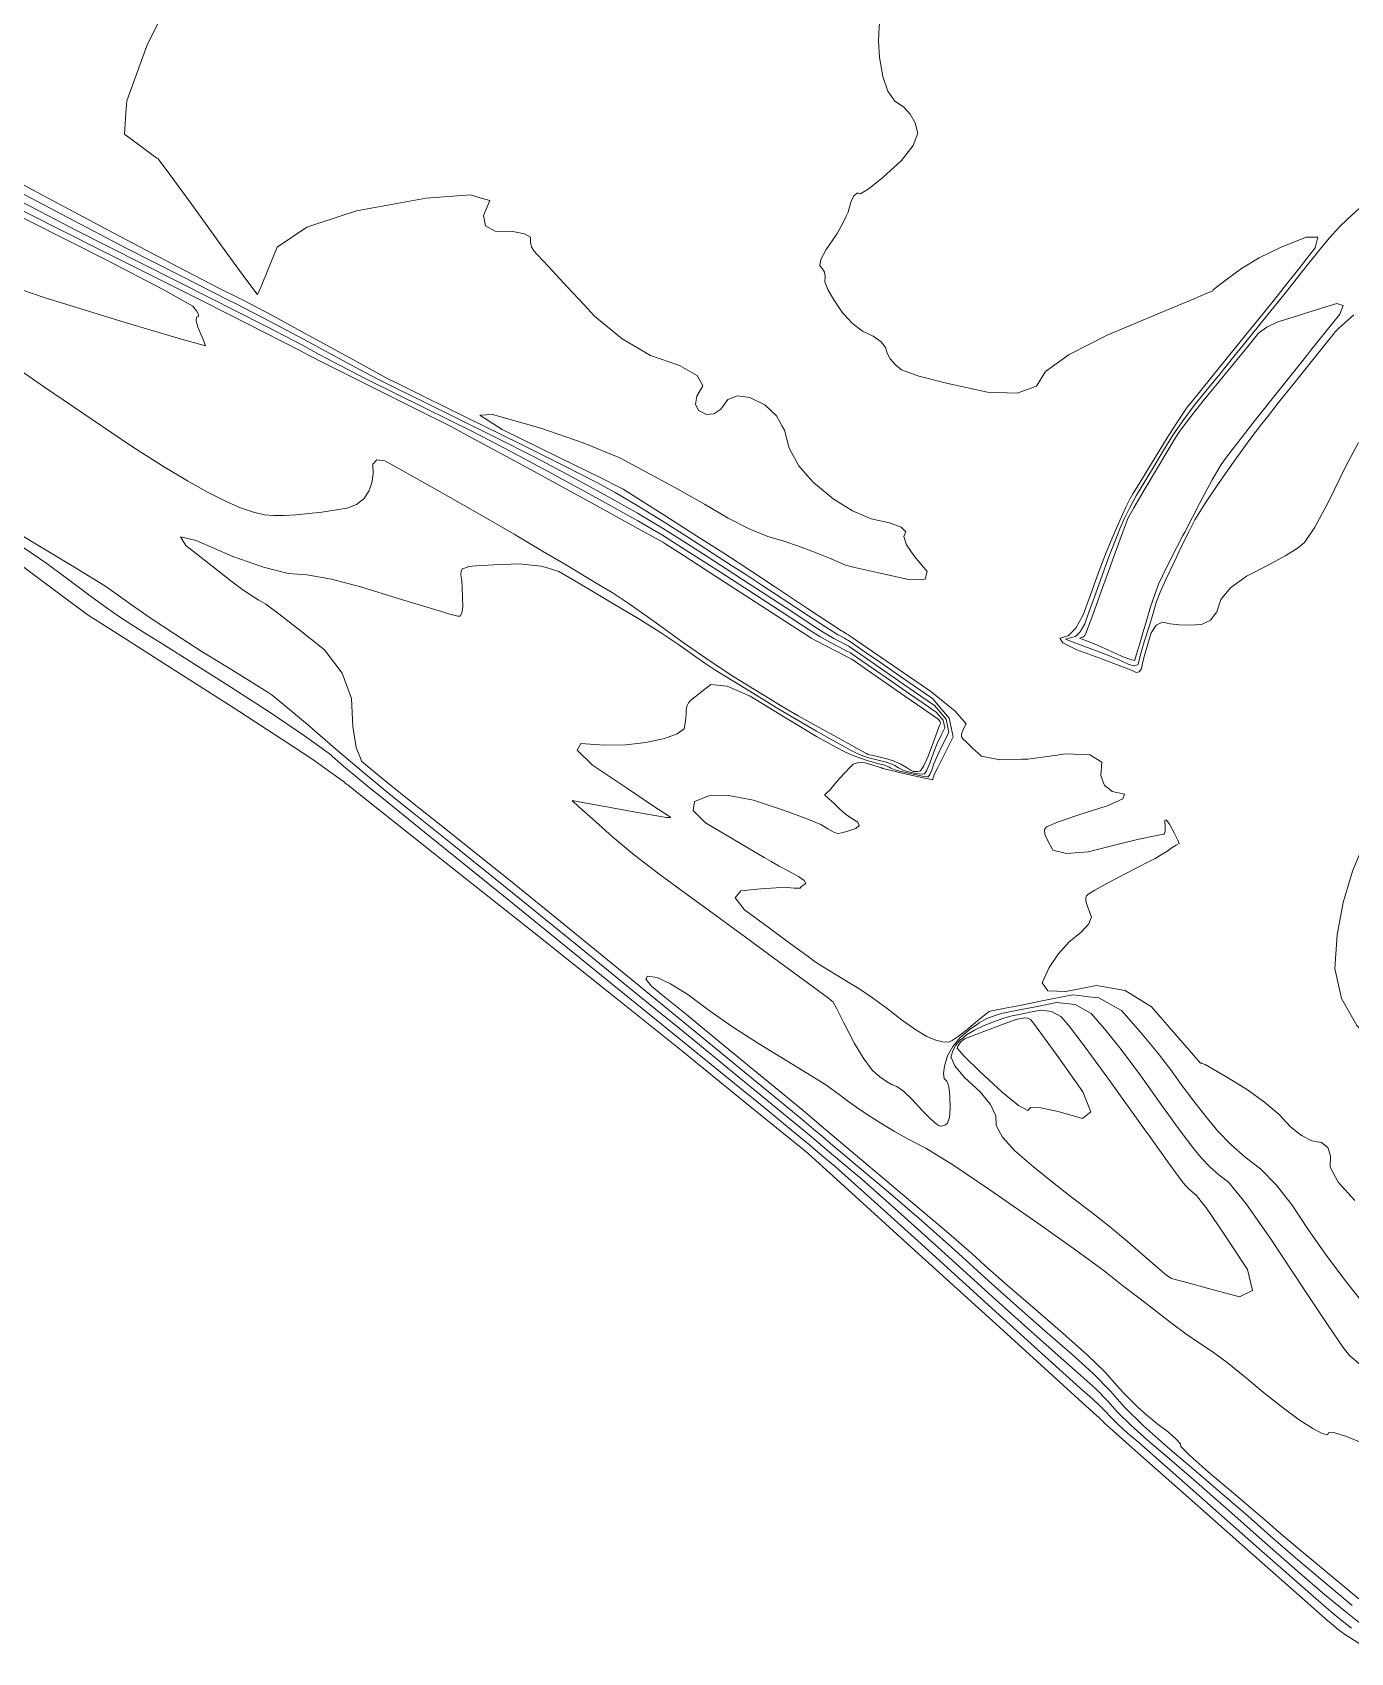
# Model space of a CAD drawing. Header units: inches. Extents: x 1337389 to 1347141, y 407035 to 414577.
# Drawn here: x 1341948 to 1342552, y 409278 to 410020 of the extents above; entities that cross this region are included whole.
import ezdxf

# ---------------------------------------------------------------- set-up
doc = ezdxf.new("R2010")
doc.units = ezdxf.units.IN
doc.header["$MEASUREMENT"] = 0
doc.layers.add('Topo', color=7, linetype='Continuous', lineweight=15, true_color=0x459900)

msp = doc.modelspace()

# ---------------------------------------------------------------- linework, layer by layer
at = {"layer": 'Topo'}
for p, q in [((1342105.1211, 409823.7211, 725), (1342105.579, 409824.2332, 725)), ((1342426.681, 409739.9751, 755), (1342421.106, 409742.038, 755)), ((1342427.561, 409578.8798, 740), (1342430.2619, 409578.556, 740)), ((1342312.3251, 409516.6271, 735), (1342311.3932, 409517.41, 735))]:
    msp.add_line(p, q, dxfattribs=at)
for points, elevation in [([(1341990.6981, 409983.133), (1341991.0779, 409988.6681), (1342000.2251, 410013.838), (1342017.474, 410048.9431), (1342026.1278, 410076.497), (1342026.1881, 410096.5008), (1342017.654, 410108.954), (1342013.2311, 410121.31), (1342012.9192, 410133.5688), (1342015.732, 410142.5719)], 745), ([(1342326.241, 409946.286), (1342327.2268, 409946.0761), (1342331.136, 409948.4561), (1342337.4139, 409953.5459), (1342346.062, 409961.3439), (1342351.4079, 409968.1033), (1342353.4511, 409973.8212), (1342352.1931, 409978.4989), (1342350.01, 409982.4931), (1342346.9041, 409985.8029), (1342342.8732, 409988.429), (1342339.7099, 409993.0768), (1342337.4139, 409999.747), (1342335.987, 410008.439), (1342335.431, 410016.154), (1342335.747, 410022.8919), (1342336.4951, 410026.524)], 750), ([(1342035.6979, 409920.584), (1342020.899, 409941.0879), (1342010.815, 409954.896), (1342005.4479, 409962.0069), (1342004.7959, 409962.4209), (1342002.0102, 409964.4629), (1341997.0879, 409968.134), (1341990.0319, 409973.4338), (1341990.6981, 409983.133)], 745), ([(1341921.2909, 409962.3431), (1341947.9029, 409947.8361), (1341985.505, 409927.9179), (1342014.1719, 409912.8319), (1342033.9059, 409902.5801), (1342042.575, 409898.231)], 740), ([(1341925.263, 409955.933), (1341933.7129, 409951.2779), (1341963.7661, 409935.3571), (1341991.117, 409921.073), (1342015.768, 409908.4251), (1342037.716, 409897.4131), (1342041.1461, 409895.6519)], 735), ([(1342039.7309, 409893.0978), (1342030.7259, 409897.6649), (1341997.6289, 409914.2702), (1341968.062, 409929.3149), (1341942.027, 409942.797), (1341927.241, 409950.6301)], 730), ([(1341928.4559, 409942.4649), (1341981.6199, 409915.792), (1342007.447, 409902.4009), (1342021.2711, 409894.6), (1342023.091, 409892.3891), (1342023.9769, 409890.806), (1342023.9281, 409889.849), (1342022.946, 409889.5201), (1342022.803, 409888.0601), (1342023.4981, 409885.467), (1342025.032, 409881.742), (1342026.1582, 409878.9952), (1342026.8768, 409877.2259), (1342027.1889, 409876.4341), (1342015.0259, 409879.7239), (1341990.3901, 409887.0939), (1341953.28, 409898.5451), (1341925.3938, 409908.0711), (1341912.705, 409913.2379)], 720), ([(1342038.3301, 409890.5698), (1342023.736, 409897.9171), (1341979.49, 409920.1162), (1341945.0078, 409937.556), (1341928.151, 409946.204)], 725), ([(1342153.3709, 409944.124), (1342148.5389, 409945.577), (1342128.189, 409944.0109), (1342096.2749, 409938.2351), (1342078.5621, 409932.4221)], 745), ([(1342200.546, 409895.197), (1342193.0051, 409903.3387), (1342184.2659, 409912.764), (1342179.1207, 409918.2981), (1342177.5721, 409919.94), (1342176.5278, 409921.7991), (1342175.99, 409923.874), (1342175.9581, 409926.167), (1342173.253, 409927.78), (1342167.875, 409928.716), (1342159.8251, 409928.9728), (1342155.383, 409931.429), (1342154.5499, 409936.0821), (1342157.3271, 409942.9339), (1342153.3709, 409944.124)], 745), ([(1342320.514, 409935.516), (1342321.5099, 409937.7109), (1342322.829, 409942.222), (1342324.2211, 409945.1188), (1342325.6881, 409946.404), (1342326.241, 409946.286)], 750), ([(1342316.4869, 409927.943), (1342319.191, 409932.5989), (1342320.514, 409935.516)], 750), ([(1342421.106, 409742.038), (1342425.735, 409743.2659), (1342427.9109, 409745.4288), (1342429.95, 409749.142), (1342431.85, 409754.4049), (1342434.2568, 409761.0548), (1342437.169, 409769.092), (1342440.587, 409778.517), (1342443.5358, 409786.3459), (1342446.015, 409792.581), (1342448.0261, 409797.2221), (1342450.5979, 409802.3798), (1342453.7321, 409808.0559), (1342457.427, 409814.2499), (1342461.4331, 409820.8891), (1342465.75, 409827.9733), (1342470.378, 409835.503), (1342475.307, 409842.769), (1342480.5361, 409849.7719), (1342486.0669, 409856.5108), (1342491.785, 409863.511), (1342497.691, 409870.7711), (1342503.7829, 409878.2922), (1342509.6168, 409885.4991), (1342515.1901, 409892.3939), (1342520.504, 409898.9741), (1342525.9159, 409905.745), (1342531.4263, 409912.707), (1342537.036, 409919.8591), (1342542.0669, 409925.8651), (1342546.522, 409930.726), (1342550.399, 409934.4411), (1342555.7449, 409939.55)], 755), ([(1342078.5621, 409932.4221), (1342073.5419, 409930.7737), (1342059.9911, 409921.626), (1342055.6199, 409910.791), (1342052.623, 409903.5821), (1342050.9991, 409899.9981), (1342050.7479, 409900.039), (1342045.6478, 409906.901), (1342035.6979, 409920.584)], 745), ([(1342308.5409, 409912.9991), (1342309.107, 409915.94), (1342311.5541, 409920.5649), (1342315.872, 409926.883), (1342316.4869, 409927.943)], 750), ([(1342425.9621, 409737.4341), (1342419.8569, 409740.4499), (1342418.5051, 409742.5681), (1342422.327, 409743.5821), (1342425.9199, 409747.154), (1342429.2858, 409753.284), (1342432.4229, 409761.973), (1342434.901, 409768.8291), (1342436.7191, 409773.8531), (1342437.8759, 409777.0448), (1342439.8157, 409781.87), (1342442.5391, 409788.326), (1342446.0439, 409796.4149), (1342448.7969, 409802.5058), (1342450.7992, 409806.5991), (1342452.0489, 409808.695), (1342455.287, 409814.0042), (1342460.512, 409822.525), (1342467.724, 409834.2602), (1342473.156, 409842.842), (1342476.8059, 409848.273), (1342478.6759, 409850.5509), (1342483.7599, 409856.8071), (1342492.0589, 409867.041), (1342503.571, 409881.251), (1342511.8451, 409891.467), (1342516.8809, 409897.688), (1342518.678, 409899.9132), (1342522.3869, 409904.599), (1342528.008, 409911.744), (1342535.541, 409921.3491), (1342536.6651, 409926.167), (1342531.38, 409926.1979), (1342519.6858, 409921.443), (1342509.793, 409916.6801), (1342501.7012, 409911.9111), (1342495.411, 409907.1341), (1342491.1261, 409903.8371), (1342488.8461, 409902.019), (1342488.5718, 409901.6811), (1342484.5591, 409899.9431)], 750), ([(1342319.4392, 409891.106), (1342319.023, 409891.556), (1342314.9289, 409897.474), (1342312.231, 409902.213), (1342310.9309, 409905.7709), (1342311.027, 409908.1499), (1342310.6601, 409910.149), (1342309.8281, 409911.7679), (1342308.5409, 409912.9991)], 750), ([(1342042.575, 409898.231), (1342044.7071, 409897.1611), (1342057.58, 409890.404), (1342072.525, 409882.309), (1342089.5419, 409872.876), (1342102.378, 409865.8432), (1342111.0341, 409861.209), (1342115.5091, 409858.9741), (1342127.0928, 409853.263), (1342145.784, 409844.0749), (1342171.5831, 409831.41), (1342191.6858, 409821.382), (1342206.092, 409813.9921), (1342214.801, 409809.2379), (1342224.9049, 409803.3231), (1342236.403, 409796.245), (1342249.2959, 409788.005), (1342259.8872, 409781.222), (1342268.1768, 409775.897), (1342274.166, 409772.0291), (1342282.0229, 409766.8919), (1342291.7499, 409760.4871), (1342303.346, 409752.8119), (1342311.668, 409747.3919), (1342316.716, 409744.225), (1342318.4908, 409743.312), (1342319.873, 409742.5781), (1342320.8618, 409742.0231), (1342321.4579, 409741.6469), (1342323.082, 409740.5448), (1342325.7339, 409738.7172), (1342329.4139, 409736.163), (1342336.3909, 409731.3509), (1342346.6659, 409724.2821), (1342360.239, 409714.9557), (1342367.905, 409706.003), (1342369.6632, 409697.424), (1342365.515, 409689.2189), (1342362.6231, 409683.397), (1342361.4899, 409681.0122)], 740), ([(1342484.5591, 409899.9431), (1342480.3761, 409898.1301), (1342464.2601, 409891.3671), (1342440.2219, 409881.3911), (1342422.8149, 409872.5008), (1342412.0399, 409864.696), (1342407.896, 409857.9771), (1342399.037, 409854.8141), (1342385.4621, 409855.205), (1342367.1731, 409859.153), (1342354.003, 409862.5871), (1342345.9521, 409865.5091), (1342343.0211, 409867.919), (1342340.842, 409870.4193), (1342339.414, 409873.0111), (1342338.7369, 409875.693), (1342336.6259, 409878.2889), (1342333.0801, 409880.7971), (1342328.0991, 409883.2181), (1342323.4129, 409886.8041), (1342319.4392, 409891.106)], 750), ([(1342105.579, 409824.2332), (1342109.252, 409823.7229), (1342114.8522, 409820.753), (1342124.1239, 409815.5939), (1342137.068, 409808.247), (1342153.6838, 409798.7099), (1342168.5109, 409790.1218), (1342181.548, 409782.4821), (1342192.7958, 409775.79), (1342201.8602, 409770.3961), (1342208.7389, 409766.3021), (1342213.4341, 409763.5061), (1342221.198, 409758.2912), (1342232.0289, 409750.6569), (1342245.928, 409740.6051), (1342258.3291, 409731.99), (1342269.23, 409724.812), (1342278.6309, 409719.0708), (1342285.7541, 409714.7189), (1342290.5979, 409711.7549), (1342293.1631, 409710.1801), (1342298.605, 409707.0729), (1342306.9261, 409702.4319), (1342318.125, 409696.26), (1342325.7149, 409692.0759), (1342329.6949, 409689.8831), (1342330.066, 409689.679), (1342330.4719, 409689.4929), (1342330.9119, 409689.3259), (1342331.386, 409689.177), (1342332.9421, 409688.802), (1342335.5781, 409688.201), (1342339.2961, 409687.3739), (1342342.6501, 409686.2791), (1342345.641, 409684.9151), (1342348.2682, 409683.2842), (1342350.1729, 409682.161), (1342351.3559, 409681.5469), (1342351.8169, 409681.442), (1342352.53, 409681.4509), (1342353.495, 409681.5729), (1342354.7122, 409681.8091), (1342356.3011, 409684.1399), (1342358.2609, 409688.566), (1342360.5939, 409695.0881), (1342362.305, 409699.7438), (1342363.395, 409702.5361), (1342363.864, 409703.4641), (1342363.6649, 409704.4331), (1342362.7991, 409705.445), (1342361.2648, 409706.4989), (1342356.1929, 409710.0121), (1342347.5819, 409715.9848), (1342335.4331, 409724.417), (1342327.3091, 409730.053), (1342323.21, 409732.8949), (1342323.136, 409732.941), (1342321.1379, 409733.9749), (1342317.214, 409735.9961), (1342311.3652, 409739.004), (1342307.149, 409741.2179), (1342304.567, 409742.6391), (1342303.6191, 409743.2669), (1342295.956, 409748.227), (1342281.578, 409757.519), (1342260.4851, 409771.1431), (1342245.9577, 409780.5228), (1342237.997, 409785.659), (1342236.602, 409786.5499), (1342225.2532, 409792.8308), (1342203.9491, 409804.5009), (1342172.6919, 409821.561), (1342150.8491, 409833.4271), (1342138.4221, 409840.099), (1342135.4089, 409841.5779), (1342127.2499, 409845.635), (1342113.9431, 409852.2711), (1342095.488, 409861.486), (1342082.179, 409868.1861), (1342074.016, 409872.3728), (1342070.9988, 409874.0453), (1342054.239, 409882.5599), (1342038.3301, 409890.5698)], 725), ([(1342183.2251, 409774.853), (1342189.048, 409773.133), (1342195.5258, 409769.2781), (1342203.7802, 409764.3659), (1342213.8088, 409758.394), (1342225.614, 409751.364), (1342235.615, 409745.136), (1342243.8121, 409739.7109), (1342250.2059, 409735.087), (1342255.9101, 409731.1242), (1342260.9239, 409727.822), (1342265.249, 409725.1811), (1342271.5039, 409721.35), (1342279.6901, 409716.3281), (1342289.8079, 409710.116), (1342298.9161, 409704.6717), (1342307.0159, 409699.995), (1342314.106, 409696.087), (1342319.4271, 409693.155), (1342322.978, 409691.1999), (1342324.7591, 409690.2211), (1342326.7047, 409689.3301), (1342328.8169, 409688.528), (1342331.0941, 409687.814), (1342333.4669, 409687.148), (1342335.9371, 409686.5289), (1342338.5029, 409685.958), (1342340.8189, 409685.2021), (1342342.8831, 409684.261), (1342344.6961, 409683.1349), (1342346.819, 409682.1758), (1342349.2511, 409681.3852), (1342351.9921, 409680.76), (1342354.1119, 409680.4), (1342355.6102, 409680.306), (1342356.4869, 409680.475), (1342357.6321, 409682.1549), (1342359.0451, 409685.3449), (1342360.725, 409690.0441), (1342362.411, 409694.2949), (1342364.1018, 409698.0971), (1342365.7971, 409701.45), (1342365.0781, 409704.9561), (1342361.9462, 409708.6151), (1342356.399, 409712.4259), (1342349.5921, 409717.125), (1342341.526, 409722.711), (1342332.2, 409729.1829), (1342325.9, 409733.551), (1342322.6261, 409735.812), (1342322.378, 409735.9688), (1342320.716, 409736.8429), (1342317.64, 409738.4349), (1342313.1489, 409740.7442), (1342308.6552, 409743.276), (1342304.1599, 409746.0299), (1342299.663, 409749.0071), (1342291.3119, 409754.448), (1342279.1071, 409762.3553), (1342263.049, 409772.7279), (1342250.6008, 409780.7562), (1342241.763, 409786.4412), (1342236.5361, 409789.7818), (1342225.1369, 409796.328), (1342207.5671, 409806.0799), (1342183.8248, 409819.0382), (1342164.461, 409829.4121), (1342149.4762, 409837.203), (1342138.8679, 409842.4098), (1342127.197, 409848.1781), (1342114.4651, 409854.5058), (1342100.6699, 409861.393), (1342088.9118, 409867.405), (1342079.1909, 409872.5401), (1342071.507, 409876.7999), (1342055.352, 409885.1749), (1342039.7309, 409893.0978)], 730), ([(1342041.1461, 409895.6519), (1342056.466, 409887.789), (1342072.0159, 409879.555), (1342084.3672, 409872.7081), (1342095.6449, 409866.6239), (1342105.8519, 409861.3009), (1342114.9871, 409856.74), (1342127.145, 409850.72), (1342142.326, 409843.2429), (1342160.5289, 409834.3059), (1342178.0741, 409825.3968), (1342194.9581, 409816.515), (1342211.1839, 409807.6589), (1342225.0209, 409799.826), (1342236.47, 409793.0128), (1342245.5302, 409787.2229), (1342255.2438, 409780.989), (1342265.613, 409774.312), (1342276.6359, 409767.192), (1342286.6671, 409760.6701), (1342295.7061, 409754.7471), (1342303.753, 409749.4209), (1342310.1618, 409745.334), (1342314.933, 409742.4848), (1342318.0659, 409740.8731), (1342320.2949, 409739.7109), (1342321.6199, 409738.9961), (1342322.0422, 409738.7299), (1342324.4911, 409737.048), (1342328.9668, 409733.9501), (1342335.4701, 409729.437), (1342342.9919, 409724.238), (1342351.5331, 409718.3541), (1342361.0921, 409711.7851), (1342366.491, 409705.48), (1342367.7299, 409699.437), (1342364.8079, 409693.658), (1342362.5169, 409688.8461), (1342360.8571, 409685.0011), (1342359.828, 409682.124), (1342358.9629, 409680.171), (1342358.2621, 409679.142), (1342357.7247, 409679.0382), (1342355.6929, 409679.3499)], 735), ([(1342223.246, 409876.5741), (1342218.0101, 409879.603), (1342205.3388, 409890.0231), (1342200.546, 409895.197)], 745), ([(1342441.557, 409775.1909), (1342443.297, 409779.9881), (1342447.2551, 409790.823), (1342449.492, 409796.837), (1342450.008, 409798.0289), (1342452.3998, 409802.254), (1342456.665, 409809.5131), (1342462.8048, 409819.8053), (1342467.58, 409827.7749), (1342470.989, 409833.422), (1342473.032, 409836.7459), (1342477.4577, 409842.6962), (1342484.267, 409851.271), (1342493.4579, 409862.4711), (1342499.8101, 409870.2141), (1342503.3228, 409874.5019), (1342503.9961, 409875.333), (1342505.258, 409876.8948), (1342507.111, 409879.1882), (1342509.5529, 409882.2119), (1342513.3429, 409884.933), (1342518.482, 409887.3499), (1342524.9701, 409889.4619), (1342531.631, 409891.57), (1342538.467, 409893.6732), (1342545.4771, 409895.771), (1342548.2629, 409894.8378), (1342546.8249, 409890.8761), (1342541.163, 409883.8829), (1342536.745, 409878.415), (1342533.5708, 409874.472), (1342531.6403, 409872.054), (1342526.738, 409865.8962), (1342518.8649, 409855.9971), (1342508.02, 409842.3568), (1342500.0059, 409832.1609), (1342494.8239, 409825.4079), (1342492.4731, 409822.1001), (1342488.372, 409815.0189), (1342482.521, 409804.1651), (1342475.744, 409791.1242)], 760), ([(1342553.1809, 409890.627), (1342547.5599, 409885.6538), (1342546.154, 409884.304), (1342545.142, 409883.3111), (1342544.5241, 409882.677), (1342544.301, 409882.4009), (1342541.1209, 409878.422), (1342534.986, 409870.7402), (1342525.8938, 409859.3551), (1342518.766, 409850.4229), (1342513.601, 409843.9431), (1342510.3979, 409839.9148), (1342505.6041, 409833.488), (1342499.2179, 409824.6602), (1342491.2389, 409813.433), (1342484.9731, 409804.1251), (1342480.42, 409796.7379), (1342477.5779, 409791.27), (1342474.4399, 409784.938), (1342471.0038, 409777.741), (1342467.2699, 409769.681), (1342464.567, 409763.5721), (1342462.893, 409759.4159), (1342462.25, 409757.211), (1342461.0939, 409753.3821), (1342459.4251, 409747.9301), (1342457.245, 409740.854), (1342455.682, 409735.5811), (1342454.7359, 409732.112), (1342454.4068, 409730.446), (1342452.886, 409729.9351), (1342452.8121, 409729.9529)], 755), ([(1342291.3768, 409839.6462), (1342288.7109, 409844.4301), (1342283.3999, 409849.429), (1342276.4759, 409852.794), (1342270.813, 409853.5953), (1342266.4121, 409851.831), (1342263.2719, 409847.503), (1342260.0021, 409845.2301), (1342256.6022, 409845.014), (1342253.0718, 409846.8529), (1342251.6271, 409849.6491), (1342252.265, 409853.4011), (1342254.987, 409858.1106), (1342252.353, 409862.7932), (1342244.364, 409867.4489), (1342231.018, 409872.0779), (1342223.246, 409876.5741)], 745), ([(1341938.87, 409867.547), (1341953.4111, 409857.57), (1341975.1439, 409842.64), (1341993.2979, 409830.497), (1342007.874, 409821.1409), (1342018.871, 409814.5719), (1342028.4269, 409809.233), (1342036.5431, 409805.125), (1342043.2179, 409802.248), (1342049.077, 409800.2339), (1342054.1219, 409799.0811), (1342058.3512, 409798.791), (1342063.1659, 409798.788), (1342068.5671, 409799.0729), (1342074.5532, 409799.645), (1342080.424, 409800.328), (1342086.1812, 409801.1208), (1342091.8239, 409802.024), (1342096.334, 409803.798), (1342099.709, 409806.4409), (1342101.952, 409809.953), (1342103.3862, 409813.7652), (1342104.013, 409817.8751), (1342103.833, 409822.2839), (1342105.1211, 409823.7211)], 725), ([(1342373.8849, 409696.7871), (1342373.448, 409697.3321), (1342373.5401, 409698.6753), (1342374.2631, 409700.6849), (1342375.617, 409703.363), (1342370.6581, 409709.177), (1342359.3861, 409718.1259), (1342341.8001, 409730.21), (1342329.791, 409738.4638), (1342323.3579, 409742.8891), (1342322.5011, 409743.484), (1342321.6729, 409744.0419), (1342320.8738, 409744.5648), (1342320.104, 409745.051), (1342319.4519, 409745.446), (1342318.9172, 409745.751), (1342318.5001, 409745.966), (1342313.174, 409749.45), (1342302.9381, 409756.2029), (1342287.793, 409766.2271), (1342277.379, 409773.114), (1342271.6951, 409776.866), (1342270.741, 409777.4819), (1342264.531, 409781.456), (1342253.0629, 409788.7871), (1342236.3369, 409799.4769), (1342224.789, 409806.8201), (1342218.419, 409810.8169), (1342217.2249, 409811.4687), (1342207.5998, 409816.2368), (1342189.5429, 409825.1229), (1342163.0543, 409838.1269), (1342152.77, 409844.7248), (1342158.6901, 409844.9179), (1342180.8141, 409838.7061), (1342200.2161, 409832.0918), (1342216.896, 409825.0762), (1342230.8532, 409817.6581), (1342243.7819, 409810.594), (1342255.683, 409803.884), (1342266.5549, 409797.5279), (1342276.2399, 409792.5831), (1342284.738, 409789.05), (1342292.0489, 409786.928), (1342299.1949, 409784.5768), (1342306.177, 409781.996), (1342312.993, 409779.1861), (1342317.6232, 409777.2451), (1342320.0682, 409776.1751), (1342320.3269, 409775.9751), (1342325.2748, 409774.7759), (1342334.9131, 409772.578), (1342349.239, 409769.3808), (1342356.8489, 409769.5562), (1342357.743, 409773.1029), (1342351.921, 409780.023), (1342348.3519, 409785.368), (1342347.038, 409789.1381), (1342347.9779, 409791.3341), (1342345.801, 409793.403), (1342340.5068, 409795.3461), (1342332.0949, 409797.1611), (1342323.476, 409800.8471), (1342314.6492, 409806.4029), (1342305.6151, 409813.8301), (1342302.972, 409816.862)], 745), ([(1342302.972, 409816.862), (1342298.8958, 409821.538), (1342294.495, 409829.5258), (1342292.4091, 409837.795), (1342291.3768, 409839.6462)], 745), ([(1342555.371, 409832.1939), (1342549.429, 409821), (1342541.6871, 409804.9741), (1342535.425, 409793.41), (1342530.6429, 409786.3069), (1342527.3401, 409783.6671), (1342521.803, 409780.219), (1342514.0318, 409775.964), (1342504.0261, 409770.9001), (1342496.774, 409765.649), (1342492.2739, 409760.2122), (1342490.528, 409754.5871), (1342487.566, 409750.7679), (1342483.388, 409748.7551), (1342477.9939, 409748.547), (1342473.2359, 409748.6671), (1342469.1131, 409749.1141), (1342465.6241, 409749.8889), (1342462.7158, 409748.514), (1342460.3871, 409744.9881), (1342458.6382, 409739.311), (1342457.3041, 409734.6778), (1342456.3861, 409731.087), (1342455.8841, 409728.539), (1342454.925, 409727.127), (1342453.512, 409726.851), (1342452.0179, 409727.538)], 750), ([(1341903.7388, 409808.964), (1341919.9989, 409799.1939), (1341939.2141, 409787.088), (1341954.455, 409776.808), (1341964.746, 409769.0869)], 720), ([(1341902.063, 409805.5241), (1341911.6521, 409798.902), (1341927.9418, 409787.0281), (1341948.8901, 409771.3111), (1341961.023, 409762.2251)], 715), ([(1342235.7591, 409570.7548), (1342221.8772, 409582.0571), (1342195.889, 409603.1568), (1342164.522, 409628.5779), (1342140.099, 409648.3061), (1342122.622, 409662.3411), (1342112.0888, 409670.6841), (1342100.4511, 409680.2441), (1342087.7062, 409691.022), (1342073.856, 409703.0179), (1342063.855, 409711.5051), (1342057.704, 409716.4852), (1342055.403, 409717.957), (1342049.2201, 409721.8059), (1342039.156, 409728.0329), (1342025.2092, 409736.6371), (1342012.898, 409744.4809), (1342002.2232, 409751.5628), (1341993.183, 409757.8851), (1341986.627, 409762.4959), (1341982.5549, 409765.3967), (1341980.9679, 409766.5881), (1341966.7761, 409775.2731), (1341939.979, 409791.4531)], 725), ([(1342309.7439, 409514.3799), (1342305.6861, 409517.7939), (1342301.3969, 409521.4011), (1342294.2341, 409527.3361), (1342284.196, 409535.597), (1342271.283, 409546.184), (1342255.1209, 409559.4221), (1342235.7089, 409575.3092), (1342213.0471, 409593.8448), (1342193.897, 409609.4781), (1342178.261, 409622.2069), (1342166.1371, 409632.0319), (1342152.7219, 409642.8059), (1342138.016, 409654.529), (1342122.0181, 409667.2), (1342110.1461, 409676.6929), (1342102.4, 409683.008), (1342098.7788, 409686.1438), (1342096.177, 409692.5001), (1342094.593, 409702.0772), (1342094.0281, 409714.873), (1342089.6991, 409726.5781), (1342081.6058, 409737.1898), (1342069.749, 409746.7109), (1342060.796, 409753.6831), (1342054.7461, 409758.107), (1342051.599, 409759.9839), (1342048.791, 409761.721), (1342046.3209, 409763.318), (1342044.1889, 409764.7761), (1342038.776, 409768.8849), (1342030.0822, 409775.6461), (1342018.1068, 409785.0569), (1342015.7079, 409788.9251), (1342022.8851, 409787.249), (1342039.639, 409780.0291), (1342053.672, 409775.0178), (1342064.9829, 409772.219), (1342073.5731, 409771.6289), (1342084.8499, 409769.527), (1342098.8138, 409765.914), (1342115.465, 409760.789), (1342127.6191, 409757.057), (1342135.275, 409754.717), (1342138.4341, 409753.7698), (1342140.919, 409753.1009), (1342142.7311, 409752.711), (1342143.8678, 409752.5979), (1342144.6149, 409754.02), (1342144.9721, 409756.9761), (1342144.939, 409761.468), (1342144.7879, 409765.3919), (1342144.5199, 409768.7508), (1342144.1332, 409771.5429), (1342144.2291, 409773.4609), (1342144.8069, 409774.5051), (1342145.8671, 409774.6752), (1342146.6341, 409774.884), (1342147.1099, 409775.1321), (1342147.294, 409775.4191), (1342151.315, 409775.7531), (1342159.1738, 409776.1329), (1342170.872, 409776.56), (1342180.829, 409775.5601), (1342183.2251, 409774.853)], 730), ([(1342475.744, 409791.1242), (1342474.92, 409789.5379), (1342469.267, 409778.5209), (1342465.5611, 409771.1139), (1342463.8027, 409767.3168), (1342461.994, 409762.6081), (1342460.1361, 409756.984), (1342458.227, 409750.448), (1342456.6132, 409744.9808), (1342455.2929, 409740.582), (1342454.2668, 409737.2519), (1342453.5308, 409734.7701), (1342453.0859, 409733.137), (1342452.931, 409732.3529), (1342450.8469, 409732.742), (1342446.8329, 409734.305), (1342440.8891, 409737.0401), (1342436.1019, 409739.169), (1342432.4721, 409740.6912), (1342427.5268, 409742.521)], 760), ([(1342427.5268, 409742.521), (1342429.143, 409742.95), (1342429.9021, 409743.705), (1342430.6138, 409745.0011), (1342431.277, 409746.8379), (1342433.612, 409753.2809), (1342437.6189, 409764.3309), (1342441.557, 409775.1909)], 760), ([(1341964.746, 409769.0869), (1341965.7229, 409768.3539), (1341974.9498, 409761.518), (1341982.1389, 409756.3), (1341987.2871, 409752.6991), (1341993.3681, 409748.6661), (1342000.38, 409744.1981), (1342008.323, 409739.2969), (1342020.378, 409731.7081), (1342036.545, 409721.4289), (1342056.823, 409708.462), (1342072.564, 409697.893), (1342083.7661, 409689.7231), (1342090.4289, 409683.952), (1342096.5611, 409678.767), (1342102.1599, 409674.1669), (1342107.2278, 409670.1538), (1342127.4759, 409653.8049), (1342162.9062, 409625.123), (1342213.518, 409584.1059), (1342249.857, 409554.6359), (1342271.926, 409536.712), (1342279.7231, 409530.3341), (1342286.4012, 409524.8682), (1342291.9621, 409520.3138), (1342296.404, 409516.6708), (1342299.8579, 409513.8292), (1342302.323, 409511.7869), (1342303.798, 409510.5461), (1342306.5012, 409508.272), (1342310.432, 409504.9661), (1342315.5909, 409500.626), (1342330.44, 409487.3641), (1342354.9791, 409465.178), (1342389.2081, 409434.0699), (1342413.513, 409412.0559), (1342427.8939, 409399.1369), (1342432.351, 409395.3131), (1342436.158, 409391.8151), (1342439.316, 409388.644), (1342441.825, 409385.7991), (1342445.225, 409382.4481), (1342449.5181, 409378.5891), (1342454.7031, 409374.223), (1342466.483, 409363.9311), (1342484.8572, 409347.7129), (1342509.8261, 409325.5679), (1342528.4281, 409309.177), (1342540.6651, 409298.539), (1342546.5349, 409293.655), (1342552.088, 409289.2418)], 720), ([(1341961.023, 409762.2251), (1341963.2738, 409760.5401), (1341971.094, 409754.7151), (1341972.352, 409753.8359), (1341973.837, 409752.85), (1341975.5499, 409751.759), (1341977.4899, 409750.562), (1341988.835, 409743.3371), (1342009.585, 409730.0819), (1342039.7399, 409710.8), (1342062.115, 409696.3239), (1342076.71, 409686.6559), (1342083.5242, 409681.7939), (1342088.206, 409678.4381), (1342090.754, 409676.5869), (1342091.17, 409676.2421), (1342091.595, 409675.896), (1342092.0308, 409675.5509), (1342092.4759, 409675.2053), (1342092.8991, 409674.876), (1342093.2969, 409674.564), (1342093.6729, 409674.2681), (1342094.1051, 409673.9171), (1342094.5942, 409673.5122), (1342095.1401, 409673.0532), (1342109.1369, 409661.9471), (1342136.585, 409640.195), (1342177.4851, 409607.7969), (1342213.931, 409578.758), (1342245.923, 409553.08), (1342273.4621, 409530.7611), (1342291.9429, 409515.7831), (1342301.3651, 409508.145), (1342301.73, 409507.8471), (1342302.0423, 409507.5922), (1342302.3009, 409507.3791), (1342302.5091, 409507.2091), (1342302.6701, 409507.076), (1342302.7852, 409506.981), (1342302.8539, 409506.9229), (1342302.981, 409506.8159), (1342303.1638, 409506.662), (1342303.4051, 409506.459), (1342318.1021, 409493.113), (1342347.255, 409466.6229), (1342390.8639, 409426.99), (1342420.2729, 409400.279), (1342435.4821, 409386.491), (1342436.4921, 409385.6249), (1342437.3541, 409384.8319), (1342438.0689, 409384.1141), (1342438.637, 409383.4699), (1342439.4078, 409382.7108), (1342440.38, 409381.8369), (1342441.5539, 409380.8479), (1342453.0821, 409370.6589), (1342474.965, 409351.269), (1342507.201, 409322.6779), (1342529.375, 409303.0491), (1342541.4871, 409292.3823), (1342543.5369, 409290.6768), (1342545.4751, 409289.137), (1342547.3028, 409287.7601), (1342549.0189, 409286.5482), (1342562.2443, 409278.0389)], 715), ([(1342452.0179, 409727.538), (1342451.6422, 409727.7109), (1342446.497, 409729.7268), (1342438.0769, 409732.899), (1342426.38, 409737.2268), (1342425.9621, 409737.4341)], 750), ([(1342452.8121, 409729.9529), (1342450.172, 409730.5781), (1342446.2661, 409732.3759), (1342441.2999, 409734.448), (1342435.275, 409736.795), (1342426.681, 409739.9751)], 755), ([(1342299.7309, 409701.9559), (1342290.3779, 409707.642), (1342276.6331, 409716.0812), (1342266.0821, 409720.647), (1342258.7241, 409721.3381), (1342254.56, 409718.155), (1342251.4518, 409715.7039), (1342249.4021, 409713.9849), (1342248.4091, 409712.999), (1342247.7449, 409711.696), (1342247.4089, 409710.074), (1342247.4028, 409708.1351), (1342247.2279, 409705.9829), (1342246.8861, 409703.618), (1342246.376, 409701.0413), (1342243.2089, 409698.6999), (1342237.3829, 409696.5951), (1342228.9002, 409694.7261), (1342219.6999, 409693.72), (1342209.7821, 409693.5751), (1342199.146, 409694.2911), (1342197.3709, 409691.2139), (1342204.457, 409684.3419), (1342220.4029, 409673.676), (1342231.4491, 409666.3069), (1342237.5959, 409662.2331), (1342238.844, 409661.455), (1342239.688, 409660.9008), (1342240.128, 409660.57), (1342240.1652, 409660.463), (1342239.883, 409660.416), (1342239.2809, 409660.43), (1342238.3611, 409660.505), (1342233.0509, 409661.3978), (1342223.3512, 409663.109), (1342209.2621, 409665.637), (1342199.8691, 409667.323), (1342195.1739, 409668.166), (1342198.239, 409665.4079), (1342204.3689, 409659.895), (1342213.5639, 409651.6241), (1342223.7188, 409643.185), (1342234.836, 409634.577), (1342246.913, 409625.799), (1342256.3421, 409618.9382), (1342263.1239, 409613.9932), (1342267.257, 409610.9641), (1342274.5751, 409605.583), (1342285.078, 409597.849), (1342298.764, 409587.762), (1342307.902, 409581.029), (1342312.4919, 409577.6511), (1342312.534, 409577.626), (1342312.7931, 409577.4329), (1342313.269, 409577.0731), (1342313.962, 409576.546), (1342314.4289, 409576.185), (1342314.6711, 409575.9882), (1342314.687, 409575.958), (1342316.3279, 409572.781), (1342319.5951, 409566.4571), (1342324.4879, 409556.988), (1342328.768, 409549.8851)], 735), ([(1342355.6929, 409679.3499), (1342352.1668, 409680.078), (1342347.146, 409681.222), (1342343.465, 409682.191), (1342341.1251, 409682.9858), (1342340.1249, 409683.6069), (1342338.9869, 409684.1261), (1342337.7111, 409684.5429), (1342336.2959, 409684.8579), (1342333.993, 409685.4937), (1342330.8021, 409686.4511), (1342326.722, 409687.7301), (1342322.9388, 409689.1681), (1342319.4519, 409690.7629), (1342316.2612, 409692.517), (1342313.14, 409694.2342), (1342310.0879, 409695.9139), (1342307.1051, 409697.558), (1342300.5351, 409701.467), (1342299.7309, 409701.9559)], 735), ([(1342401.1069, 409687.109), (1342391.0799, 409686.8453), (1342382.6581, 409688.5381), (1342378.593, 409692.261), (1342375.7032, 409694.968), (1342373.9882, 409696.658), (1342373.8849, 409696.7871)], 745), ([(1342441.2532, 409673.348), (1342438.9819, 409675.1349), (1342437.378, 409679.6199), (1342437.753, 409685.767), (1342432.2921, 409689.0769), (1342420.994, 409689.5479), (1342417.2731, 409689.0338)], 745), ([(1342329.8089, 409685.3081), (1342329.2109, 409685.495), (1342326.243, 409685.6869), (1342323.8981, 409684.944), (1342322.1749, 409683.2659), (1342320.1212, 409681.0842), (1342317.737, 409678.3989), (1342315.021, 409675.2091), (1342313.1141, 409673.027), (1342312.0169, 409671.8519), (1342311.7278, 409671.6851), (1342311.469, 409671.5069), (1342311.2388, 409671.3189), (1342311.0379, 409671.119), (1342310.9041, 409670.9569), (1342310.8371, 409670.833), (1342310.8359, 409670.746), (1342310.9619, 409670.5961), (1342311.2151, 409670.3831), (1342311.5929, 409670.1071), (1342312.7838, 409669.0191), (1342314.7861, 409667.121), (1342317.6011, 409664.411), (1342320.395, 409662.0331), (1342323.17, 409659.9881), (1342325.9241, 409658.2739), (1342326.548, 409656.73), (1342325.041, 409655.355), (1342321.4039, 409654.148), (1342318.7331, 409653.3879), (1342317.0299, 409653.074), (1342316.2939, 409653.2059), (1342314.7141, 409653.935), (1342312.2891, 409655.2602), (1342309.0198, 409657.1822), (1342302.252, 409660.0099), (1342291.983, 409663.7429), (1342278.2139, 409668.3828), (1342266.8102, 409670.5961), (1342257.769, 409670.3831), (1342251.093, 409667.7449), (1342250.59, 409663.6309), (1342256.2618, 409658.0419), (1342268.107, 409650.978), (1342277.0671, 409645.661), (1342283.1412, 409642.093), (1342286.33, 409640.2731), (1342289.9991, 409638.2281), (1342294.1499, 409635.959), (1342298.7799, 409633.4658), (1342301.4409, 409631.537), (1342302.1319, 409630.173)], 740), ([(1342359.0679, 409677.93), (1342357.2749, 409678.3), (1342352.342, 409679.396), (1342345.0399, 409681.0589), (1342340.1112, 409682.2071), (1342337.5529, 409682.8379), (1342337.367, 409682.9531), (1342337.1551, 409683.0499), (1342336.918, 409683.127), (1342336.6551, 409683.1861), (1342335.283, 409683.6), (1342332.802, 409684.3701), (1342329.8089, 409685.3081)], 740), ([(1342417.2731, 409689.0338), (1342403.8579, 409687.181), (1342401.1069, 409687.109)], 745), ([(1342361.4899, 409681.0122), (1342360.9889, 409679.9579), (1342360.6111, 409678.9029), (1342360.2939, 409678.1859), (1342360.0371, 409677.8092), (1342359.8401, 409677.7709), (1342359.0679, 409677.93)], 740), ([(1342599.082, 409680.3911), (1342585.503, 409673.856), (1342569.3599, 409662.404), (1342558.382, 409649.752), (1342552.5661, 409635.901), (1342548.3159, 409621.552), (1342545.63, 409606.704), (1342544.5087, 409591.3561), (1342547.5079, 409577.5231), (1342554.6261, 409565.2048), (1342565.8639, 409554.4009), (1342567.9439, 409552.3891)], 745), ([(1342441.0392, 409666.0992), (1342447.3501, 409668.9599), (1342448.1321, 409671.155), (1342442.567, 409672.313), (1342441.2532, 409673.348)], 745), ([(1342448.3909, 409648.9269), (1342445.4631, 409648.2239), (1342431.57, 409644.7951), (1342421.523, 409643.9029), (1342415.324, 409645.5469), (1342412.972, 409649.7279), (1342411.6989, 409652.8811), (1342411.5038, 409655.0051), (1342412.3871, 409656.101), (1342417.4679, 409658.2529), (1342426.7461, 409661.4629), (1342440.2219, 409665.7289), (1342441.0392, 409666.0992)], 745), ([(1342459.219, 409640.1839), (1342462.177, 409641.6879), (1342464.9999, 409643.28), (1342467.6312, 409644.929), (1342470.068, 409646.635), (1342471.8003, 409647.8069), (1342472.8267, 409648.4452), (1342473.1479, 409648.55), (1342472.5838, 409650.0861), (1342471.134, 409653.053), (1342468.799, 409657.4508), (1342467.2991, 409659.4442), (1342466.6361, 409659.034), (1342466.8081, 409656.219), (1342466.7799, 409654.2549), (1342466.552, 409653.1419), (1342466.124, 409652.88), (1342465.134, 409652.5979), (1342463.5819, 409652.297), (1342461.4699, 409651.975), (1342455.4298, 409650.618), (1342448.3909, 409648.9269)], 745), ([(1342553.6829, 409485.0101), (1342546.1041, 409493.501), (1342542.4121, 409500.3501), (1342542.6061, 409505.5551), (1342541.267, 409509.299), (1342538.394, 409511.5821), (1342533.9871, 409512.4041), (1342529.2769, 409514.8289), (1342524.264, 409518.855), (1342518.9482, 409524.4829), (1342512.3452, 409530.113), (1342504.4569, 409535.7438), (1342495.282, 409541.3759), (1342488.8479, 409545.233), (1342485.1551, 409547.314), (1342484.2041, 409547.62), (1342483.51, 409547.8601), (1342483.0721, 409548.034), (1342482.8899, 409548.143), (1342479.0731, 409552.4579), (1342471.6211, 409560.9771), (1342460.5341, 409573.7021), (1342448.4579, 409581.23), (1342435.393, 409583.561), (1342421.3398, 409580.6951), (1342413.034, 409581.102), (1342410.4761, 409584.783), (1342413.6661, 409591.7371), (1342417.7128, 409597.9061), (1342422.615, 409603.2879), (1342428.372, 409607.8849), (1342431.8689, 409611.7558), (1342433.1049, 409614.9009), (1342432.0799, 409617.3219), (1342431.2871, 409619.3909), (1342430.7251, 409621.1099), (1342430.3941, 409622.477), (1342430.4051, 409623.6369), (1342430.755, 409624.5889), (1342431.4471, 409625.335), (1342434.575, 409627.2249), (1342440.14, 409630.2601), (1342448.142, 409634.4401), (1342454.482, 409637.7379), (1342459.161, 409640.154), (1342459.219, 409640.1839)], 745), ([(1342302.1319, 409630.173), (1342300.8518, 409629.3741), (1342300.0262, 409628.763), (1342299.652, 409628.3419), (1342299.7319, 409628.11), (1342298.77, 409628.0371), (1342296.7692, 409628.1251), (1342293.726, 409628.3721), (1342288.6419, 409628.2549), (1342281.5161, 409627.7742), (1342272.3468, 409626.929), (1342269.846, 409623.7202), (1342274.0101, 409618.1469), (1342284.842, 409610.21), (1342293.311, 409603.9988), (1342299.42, 409599.512), (1342303.167, 409596.75), (1342306.486, 409594.417), (1342309.376, 409592.5119), (1342311.837, 409591.0351), (1342313.5601, 409589.989), (1342314.5438, 409589.372), (1342314.7899, 409589.1849), (1342316.8661, 409587.9062), (1342320.7731, 409585.5358), (1342326.5111, 409582.075), (1342332.7071, 409577.9019), (1342339.361, 409573.0191), (1342346.4729, 409567.4249), (1342352.565, 409563.1442), (1342357.636, 409560.1751), (1342361.6871, 409558.519), (1342364.966, 409557.6649), (1342367.4728, 409557.614), (1342369.2081, 409558.3669), (1342372.0041, 409560.2339), (1342375.8589, 409563.2168), (1342380.7731, 409567.3161), (1342384.2292, 409570.1161), (1342386.2238, 409571.617), (1342386.7587, 409571.8189), (1342387.1639, 409571.9101)], 740), ([(1342311.3932, 409517.41), (1342300.9339, 409526.2079), (1342291.4209, 409534.089), (1342278.0911, 409545.059), (1342260.9438, 409559.119), (1342247.4591, 409570.1732), (1342237.6362, 409578.219), (1342231.4749, 409583.258), (1342228.822, 409586.4261), (1342229.6761, 409587.724), (1342234.0381, 409587.15), (1342240.1862, 409584.355), (1342248.1211, 409579.3371), (1342257.842, 409572.0958), (1342268.64, 409564.6289), (1342280.5131, 409556.9342), (1342293.4631, 409549.0111), (1342302.9051, 409543.2219), (1342308.8409, 409539.566), (1342311.2699, 409538.043), (1342314.1371, 409536.07), (1342317.443, 409533.648), (1342319.409, 409532.141)], 735), ([(1342403.843, 409575.1249), (1342410.4599, 409576.454), (1342424.2822, 409579.2732), (1342427.561, 409578.8798)], 740), ([(1342430.2619, 409578.556), (1342436.4009, 409577.82), (1342446.815, 409572.0948), (1342455.5251, 409562.099), (1342463.0669, 409553.0129), (1342469.442, 409544.837), (1342474.648, 409537.573), (1342479.9562, 409530.4931), (1342485.364, 409523.597), (1342490.8731, 409516.8848), (1342496.9019, 409510.6313), (1342503.4503, 409504.833), (1342510.517, 409499.4921), (1342517.6809, 409492.2001), (1342524.941, 409482.958), (1342532.298, 409471.7659), (1342540.2539, 409460.4479), (1342548.811, 409449.0039), (1342557.9671, 409437.434)], 740), ([(1342558.7011, 409289.348), (1342549.5339, 409296.633), (1342539.8431, 409304.696), (1342527.4821, 409315.3039), (1342512.4502, 409328.4579), (1342494.7489, 409344.1571), (1342479.883, 409357.2041), (1342467.8531, 409367.599), (1342458.657, 409375.3409), (1342451.0431, 409382.1852), (1342445.0118, 409388.129), (1342440.5639, 409393.173), (1342434.9629, 409398.7967), (1342428.21, 409405.0011), (1342420.3061, 409411.7831), (1342406.754, 409423.832), (1342387.553, 409441.1493), (1342362.7038, 409463.7329), (1342342.7789, 409481.6141), (1342327.778, 409494.793), (1342317.7011, 409503.269), (1342310.0218, 409509.7278), (1342304.7419, 409514.1701), (1342301.8601, 409516.594), (1342297.046, 409520.582), (1342290.2998, 409526.1339), (1342281.6231, 409533.2488), (1342270.761, 409542.1449), (1342257.716, 409552.8209), (1342242.486, 409565.2782), (1342235.7591, 409570.7548)], 725), ([(1342374.234, 409559.623), (1342375.7539, 409560.8911), (1342379.3961, 409563.104), (1342383.926, 409565.2341), (1342389.343, 409567.2801), (1342393.3771, 409568.718), (1342396.0269, 409569.5459), (1342397.294, 409569.764), (1342400.0109, 409570.2921), (1342404.18, 409571.129), (1342409.8, 409572.2762), (1342414.7269, 409571.685), (1342418.9617, 409569.3569), (1342422.5028, 409565.293), (1342430.093, 409555.2871), (1342441.7311, 409539.3409), (1342457.418, 409517.4529), (1342460.0169, 409513.8469)], 730), ([(1342380.7518, 409565.817), (1342381.5649, 409566.404), (1342385.075, 409568.4251), (1342388.051, 409569.55), (1342390.7661, 409570.426), (1342393.218, 409571.0532), (1342395.4088, 409571.431), (1342400.109, 409572.344), (1342407.32, 409573.7919), (1342417.0409, 409575.7742), (1342425.5639, 409574.753), (1342432.873, 409570.734)], 735), ([(1342387.1639, 409571.9101), (1342388.1549, 409572.133), (1342390.409, 409572.559), (1342393.524, 409573.097), (1342400.2071, 409574.395), (1342403.843, 409575.1249)], 740), ([(1342432.873, 409570.734), (1342432.8881, 409570.7262), (1342439.0138, 409563.696), (1342446.58, 409554.15), (1342455.587, 409542.0891), (1342466.0328, 409527.5128), (1342474.159, 409516.381), (1342479.963, 409508.6939), (1342483.4471, 409504.45), (1342487.2589, 409500.4951), (1342491.3991, 409496.8291), (1342495.8679, 409493.452), (1342503.8651, 409483.566), (1342515.3889, 409467.1731), (1342530.4419, 409444.271), (1342541.449, 409427.7759), (1342548.409, 409417.6869), (1342551.323, 409414.005), (1342556.1367, 409409.9298), (1342562.85, 409405.4608), (1342571.4629, 409400.599), (1342583.7261, 409390.4991), (1342599.639, 409375.1621), (1342602.9499, 409371.6799)], 735), ([(1342367.6538, 409537.213), (1342366.8391, 409539.7149), (1342365.5931, 409540.8681), (1342365.2102, 409543.173), (1342365.6891, 409546.632), (1342367.03, 409551.2429), (1342369.45, 409555.589), (1342372.947, 409559.6699), (1342377.523, 409563.4852), (1342380.7518, 409565.817)], 735), ([(1342368.7468, 409551.142), (1342369.4401, 409553.5242), (1342370.8959, 409556.1389), (1342372.339, 409557.8229)], 730), ([(1342372.339, 409557.8229), (1342373.001, 409558.5949), (1342374.234, 409559.623)], 730), ([(1342328.768, 409549.8851), (1342328.873, 409549.7111), (1342332.7518, 409544.6281), (1342336.1229, 409541.7372), (1342339.092, 409539.5591), (1342341.6571, 409538.093), (1342342.0531, 409537.955)], 735), ([(1342368.7041, 409550.5909), (1342368.6331, 409550.7491), (1342368.7468, 409551.142)], 730), ([(1342469.7391, 409449.3462), (1342468.4979, 409450.158), (1342467.8709, 409450.5919), (1342467.2378, 409451.055), (1342466.5979, 409451.5463), (1342463.4419, 409454.2498), (1342457.7689, 409459.1668), (1342449.579, 409466.2959), (1342441.197, 409473.2442), (1342432.622, 409480.0109), (1342423.8551, 409486.5962), (1342415.1591, 409493.414), (1342406.536, 409500.464), (1342397.9839, 409507.7469), (1342392.2518, 409514.0688), (1342389.3399, 409519.43), (1342389.2481, 409523.8298), (1342386.817, 409528.9579), (1342382.047, 409534.812), (1342374.9362, 409541.393), (1342370.465, 409546.705), (1342368.7041, 409550.5909)], 730), ([(1342342.0531, 409537.955), (1342343.82, 409537.3402), (1342346.8742, 409535.098), (1342350.82, 409531.367), (1342355.6591, 409526.147), (1342359.3321, 409522.4009), (1342361.8408, 409520.1279), (1342363.1848, 409519.329), (1342364.5161, 409519.1191), (1342365.8329, 409519.4971), (1342366.2888, 409519.8351)], 735), ([(1342366.2888, 409519.8351), (1342367.137, 409520.4641), (1342367.9669, 409523.0119), (1342368.3221, 409527.1411), (1342368.204, 409532.851), (1342367.709, 409537.0431), (1342367.6538, 409537.213)], 735), ([(1342319.409, 409532.141), (1342321.1871, 409530.778), (1342325.611, 409527.6261), (1342330.7149, 409524.1949), (1342336.4989, 409520.4829), (1342342.837, 409516.7131), (1342349.729, 409512.884), (1342357.174, 409508.996), (1342369.443, 409501.328), (1342386.534, 409489.8789), (1342408.4491, 409474.649), (1342425.8801, 409462.2929), (1342438.8271, 409452.811), (1342447.2909, 409446.2021), (1342455.264, 409440.005), (1342462.7489, 409434.2199), (1342469.7439, 409428.8459), (1342476.3279, 409424.008), (1342482.501, 409419.705), (1342488.2619, 409415.9368), (1342495.209, 409410.808), (1342503.3421, 409404.3171), (1342512.6611, 409396.465), (1342520.9459, 409389.903), (1342528.1979, 409384.631), (1342534.4168, 409380.6491), (1342538.7428, 409378.3662), (1342541.177, 409377.7809), (1342541.719, 409378.8949), (1342544.594, 409378.6211), (1342549.8009, 409376.9609), (1342557.3399, 409373.9129)], 735), ([(1342552.533, 409299.612), (1342539.0211, 409310.8529), (1342526.5349, 409321.431), (1342515.0751, 409331.3471), (1342504.6421, 409340.6009), (1342493.2842, 409350.4759), (1342481.0021, 409360.974), (1342467.795, 409372.0931), (1342456.8609, 409381.922), (1342448.2, 409390.458), (1342441.811, 409397.703), (1342433.7669, 409405.7802), (1342424.07, 409414.6889), (1342412.7181, 409424.429), (1342399.9941, 409435.609), (1342385.897, 409448.2291), (1342370.4279, 409462.288), (1342355.1171, 409475.865), (1342339.9639, 409488.9599), (1342324.969, 409501.5731), (1342313.5429, 409511.184), (1342309.7439, 409514.3799)], 730), ([(1342555.532, 409302.5902), (1342538.199, 409317.0091), (1342525.588, 409327.5591), (1342517.7001, 409334.2371), (1342514.5338, 409337.0448), (1342508.287, 409342.3989), (1342498.9598, 409350.3), (1342486.5531, 409360.747), (1342478.2211, 409368.1241), (1342473.9662, 409372.431), (1342473.788, 409373.668), (1342471.8909, 409375.8429), (1342468.277, 409378.9549), (1342462.945, 409383.0051), (1342458.3261, 409386.764), (1342454.422, 409390.231), (1342451.232, 409393.4061), (1342447.626, 409397.201), (1342443.604, 409401.6141), (1342439.1659, 409406.646), (1342431.275, 409414.233), (1342419.9291, 409424.376), (1342405.1301, 409437.0752), (1342393.2339, 409447.3861), (1342384.2419, 409455.308), (1342378.152, 409460.8419), (1342367.455, 409470.1149), (1342352.15, 409483.1269), (1342312.3251, 409516.6271)], 735), ([(1342460.0169, 409513.8469), (1342468.362, 409502.2701), (1342474.5621, 409493.79), (1342476.0201, 409492.014), (1342477.6151, 409490.3599), (1342479.348, 409488.8251), (1342481.2181, 409487.4121), (1342486.0349, 409481.039), (1342493.7979, 409469.7051), (1342497.3751, 409464.262)], 730), ([(1342497.3751, 409464.262), (1342504.508, 409453.4099), (1342506.8748, 409443.8289), (1342500.8992, 409440.9599), (1342486.579, 409444.8039), (1342476.7529, 409447.4442), (1342471.42, 409448.881), (1342469.7391, 409449.3462)], 730)]:
    msp.add_lwpolyline(points, dxfattribs=dict(at, elevation=elevation))
at = {"layer": 'Topo', "elevation": 725}
msp.add_lwpolyline([(1342374.9172, 409559.073), (1342390.635, 409565.0111), (1342395.989, 409567.0099), (1342398.837, 409568.039), (1342399.179, 409568.0981), (1342399.913, 409568.241), (1342401.0399, 409568.467), (1342402.5589, 409568.7772), (1342403.8909, 409568.6172), (1342405.0349, 409567.9882), (1342405.993, 409566.889), (1342410.322, 409561.007), (1342418.024, 409550.3389), (1342429.0979, 409534.8881), (1342432.735, 409525.6479), (1342428.9349, 409522.6191), (1342417.698, 409525.8012), (1342409.7759, 409527.477), (1342405.1689, 409527.6469), (1342403.8778, 409526.31), (1342399.5411, 409528.636), (1342392.159, 409534.6239), (1342381.7321, 409544.2761), (1342374.8713, 409551.0231), (1342371.5769, 409554.8651), (1342371.85, 409555.8038), (1342372.3431, 409556.6891), (1342373.055, 409557.5201)], close=True, dxfattribs=at)

doc.saveas('drawing.dxf')
